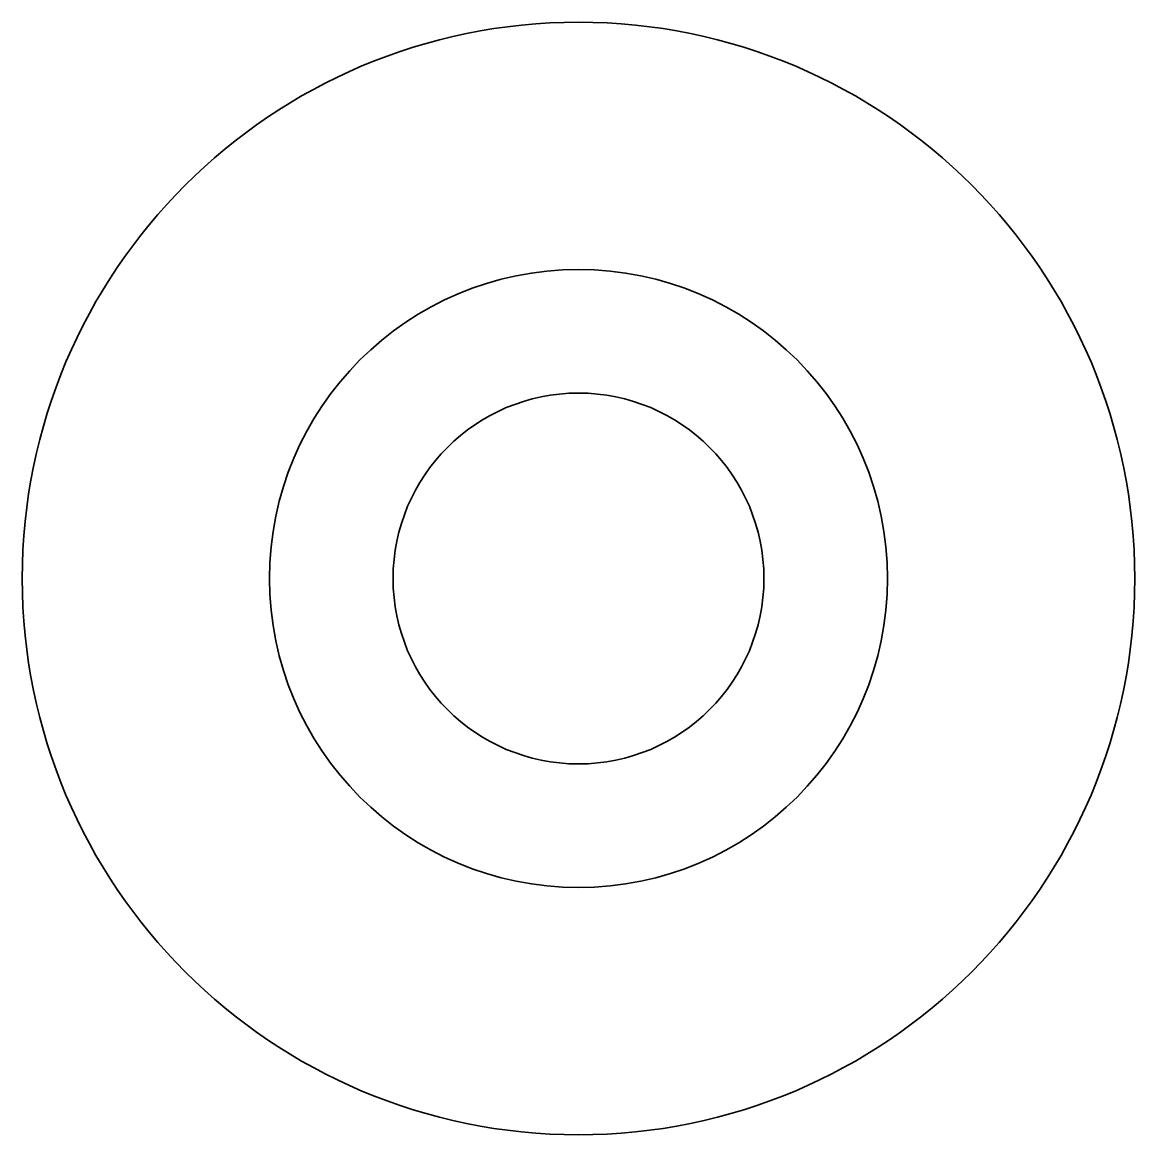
# Model space of a CAD drawing. Extents: x 139.5 to 157.5, y 96 to 114.
import ezdxf

# ---------------------------------------------------------------- set-up
doc = ezdxf.new("R2010")
doc.units = 0

msp = doc.modelspace()

# ---------------------------------------------------------------- linework, layer by layer
at = {"color": 7, "lineweight": 35}
for radius in [9, 5, 3]:
    msp.add_circle((148.5, 105), radius, dxfattribs=at)

doc.saveas('drawing.dxf')
